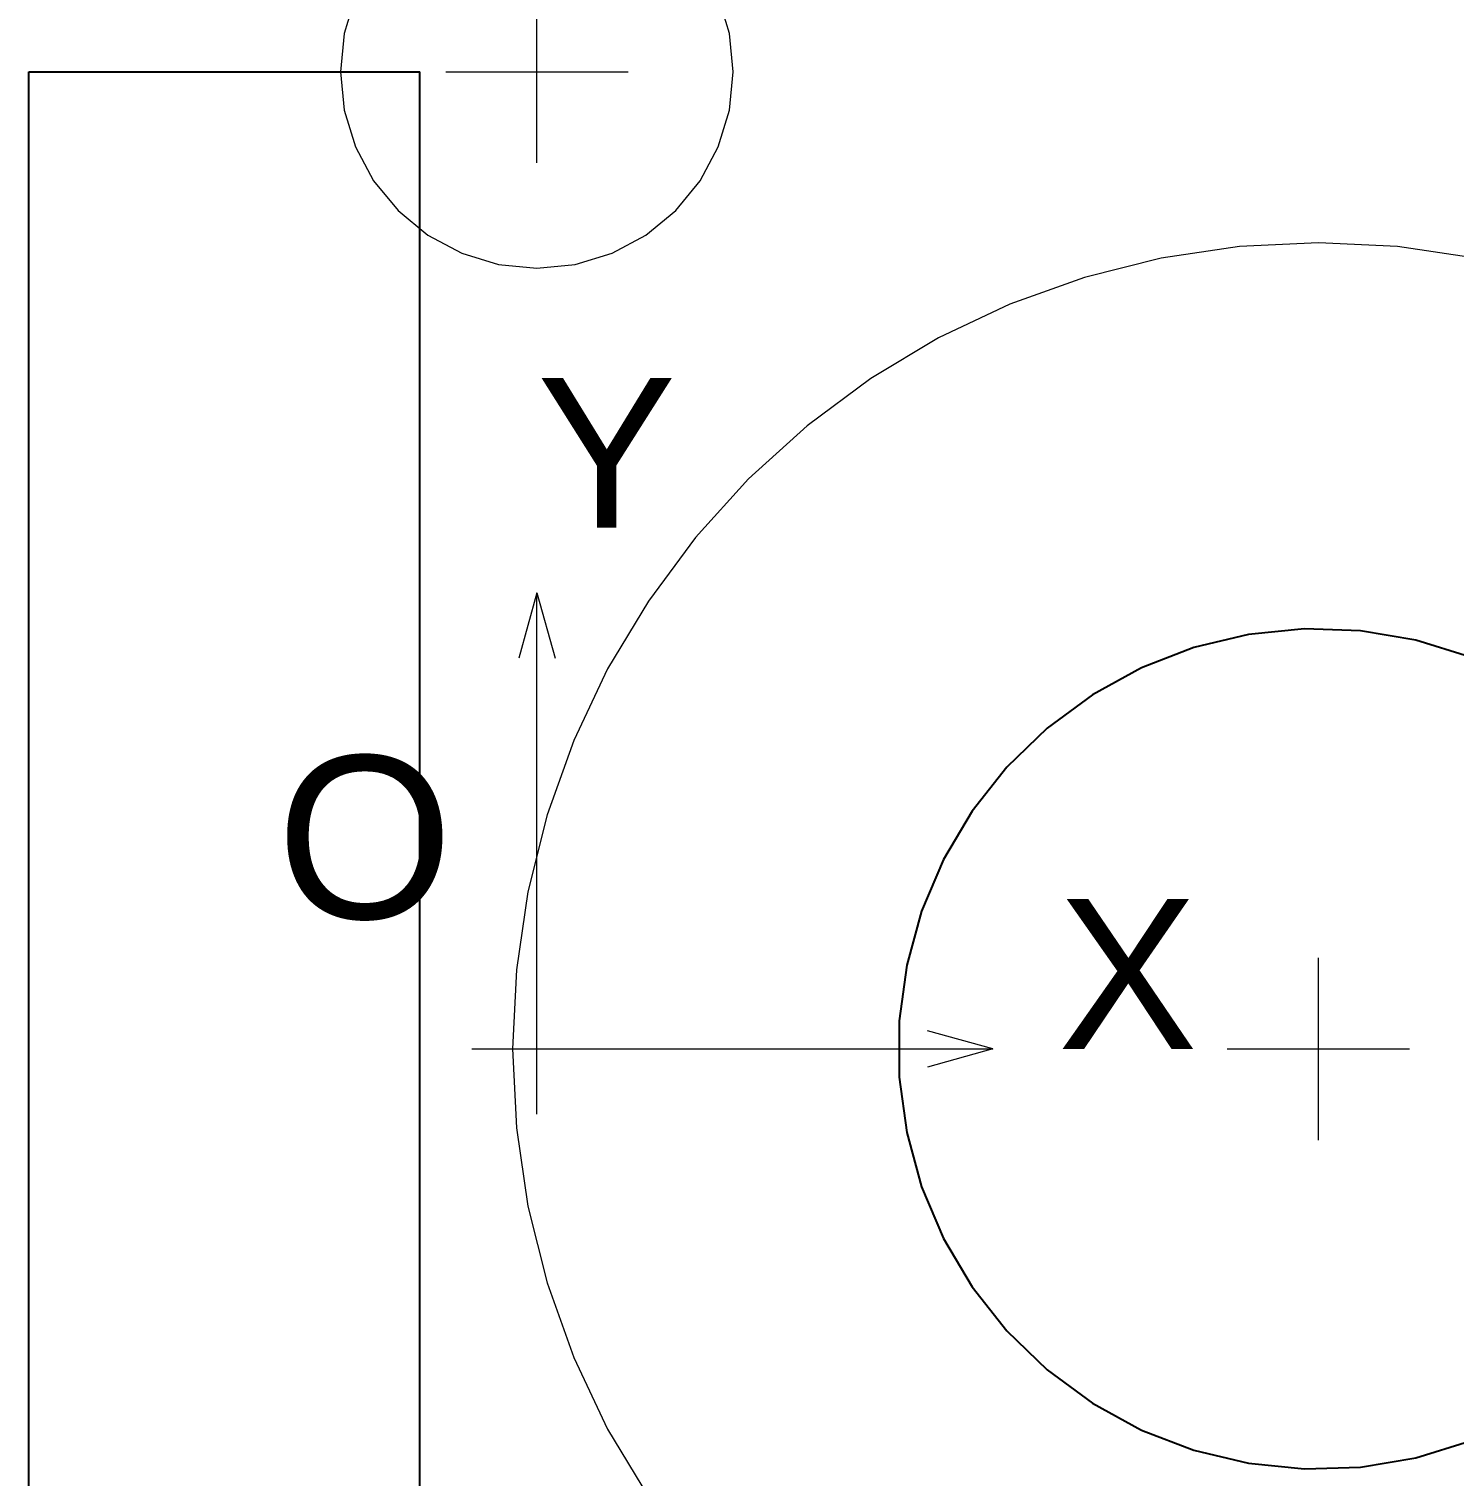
# Paper-space layout '01_三视图' of a CAD drawing. Header units: millimetres. Extents: x 8 to 451, y 8 to 289.
# Drawn here: x 156.2 to 178.08, y 85.44 to 107.66 of the extents above; entities that cross this region are included whole.
import ezdxf

# ---------------------------------------------------------------- set-up
doc = ezdxf.new("R2010")
doc.units = ezdxf.units.MM
doc.linetypes.add('WP_HIDDEN', pattern=[2.3, 1.5, -0.8])
for name, color, linetype, lineweight in [('ANNOTATIONS', 7, 'CONTINUOUS', 18), ('HIDDEN', 7, 'WP_HIDDEN', 13), ('VISIBLE', 7, 'CONTINUOUS', 25)]:
    doc.layers.add(name, color=color, linetype=linetype, lineweight=lineweight)
doc.styles.add('CJK', font='Arial Unicode.ttf')

psp = doc.layouts.new('01_三视图')

# ---------------------------------------------------------------- linework, layer by layer
at = {"layer": 'ANNOTATIONS'}
for p, q in [((164, 105.6), (164, 108.4)), ((162.6, 107), (165.4, 107)), ((164, 99), (163.72, 98)), ((164, 92), (164, 99)), ((164, 99), (164.28, 98)), ((176, 90.6), (176, 93.4)), ((164, 91), (164, 93)), ((171, 92), (170, 92.28)), ((163, 92), (165, 92)), ((164, 92), (171, 92)), ((171, 92), (170, 91.72)), ((174.6, 92), (177.4, 92))]:
    psp.add_line(p, q, dxfattribs=at)
at = {"layer": 'HIDDEN'}
for points in [[(161.215, 108.154), (161.043, 107.588), (160.985, 107), (161.043, 106.412), (161.215, 105.846), (161.493, 105.325), (161.868, 104.868), (162.325, 104.493), (162.846, 104.215), (163.412, 104.043), (164, 103.985), (164.588, 104.043), (165.154, 104.215), (165.675, 104.493), (166.132, 104.868), (166.507, 105.325), (166.785, 105.846), (166.957, 106.412), (167.015, 107)], [(167.015, 107), (166.957, 107.588), (166.785, 108.154)], [(178.414, 104.137), (177.213, 104.315), (176, 104.375), (174.787, 104.315), (173.586, 104.137), (172.408, 103.842), (171.264, 103.433), (170.166, 102.914), (169.125, 102.289), (168.149, 101.566), (167.25, 100.75), (166.434, 99.851), (165.711, 98.875), (165.086, 97.834), (164.567, 96.736), (164.158, 95.592), (163.863, 94.414), (163.685, 93.213), (163.625, 92), (163.685, 90.787), (163.863, 89.586), (164.158, 88.408), (164.567, 87.264), (165.086, 86.166), (165.711, 85.125)]]:
    psp.add_lwpolyline(points, dxfattribs=at)
at = {"layer": 'VISIBLE'}
for points in [[(156.2, 77), (156.2, 107)], [(156.2, 107), (162.2, 107)], [(162.2, 77), (162.2, 107)], [(178.318, 98.019), (177.495, 98.274), (176.646, 98.418), (175.784, 98.446), (174.927, 98.36), (174.089, 98.16), (173.285, 97.851), (172.529, 97.437), (171.836, 96.926), (171.216, 96.327), (170.682, 95.65), (170.243, 94.909), (169.907, 94.116), (169.679, 93.285), (169.564, 92.431), (169.564, 91.569), (169.679, 90.715), (169.907, 89.884), (170.243, 89.091), (170.682, 88.35), (171.216, 87.673), (171.836, 87.074), (172.529, 86.563), (173.285, 86.149), (174.089, 85.84), (174.927, 85.64), (175.784, 85.554), (176.646, 85.582), (177.495, 85.726), (178.318, 85.981)]]:
    psp.add_lwpolyline(points, dxfattribs=at)

# ---------------------------------------------------------------- texts
at = {"layer": 'ANNOTATIONS', "style": 'CJK'}
for s, height, p in [('Y', 2.3, (164, 100)), ('O', 2.5, (160, 94)), ('X', 2.3, (172, 92))]:
    psp.add_text(s, height=height, dxfattribs=at).set_placement(p)

doc.saveas('drawing.dxf')
